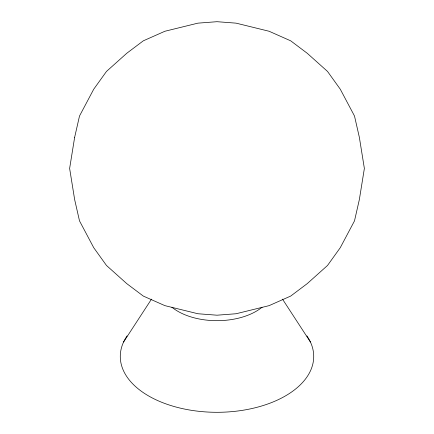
<?xml version="1.0" encoding="UTF-8"?>
<svg xmlns="http://www.w3.org/2000/svg" width="434" height="434" viewBox="0 0 434 434"><rect width="100%" height="100%" fill="white"/><g stroke="black" fill="none" stroke-linecap="round" stroke-linejoin="round"><path stroke-width="0.65" d="M123.582 342.014L151.499 299.14M282.501 299.14L310.418 342.014M262.114 307.207A55.264 31.904 0 0 1 171.886 307.207M306.925 335.916A96.711 55.834 0 0 1 217 412.3A96.711 55.834 0 0 1 127.075 335.916M74.648 137.307L69.63 168.452L74.648 199.591L79.498 220.863L93.722 247.684L106.471 265.456L126.755 283.619L143.312 296.075L164.898 305.639L197.931 313.749L217 315.198L236.069 313.749L269.102 305.639L290.688 296.075L307.245 283.619L327.529 265.456L340.278 247.684L354.502 220.863L359.352 199.591L364.37 168.452L359.352 137.307L354.502 116.035L340.278 89.214L327.529 71.442L307.245 53.284L290.688 40.823L269.102 31.259L236.069 23.148L217 21.7L197.931 23.148L164.898 31.259L143.312 40.823L126.755 53.284L106.471 71.442L93.722 89.214L79.498 116.035L74.648 137.307"/></g></svg>
